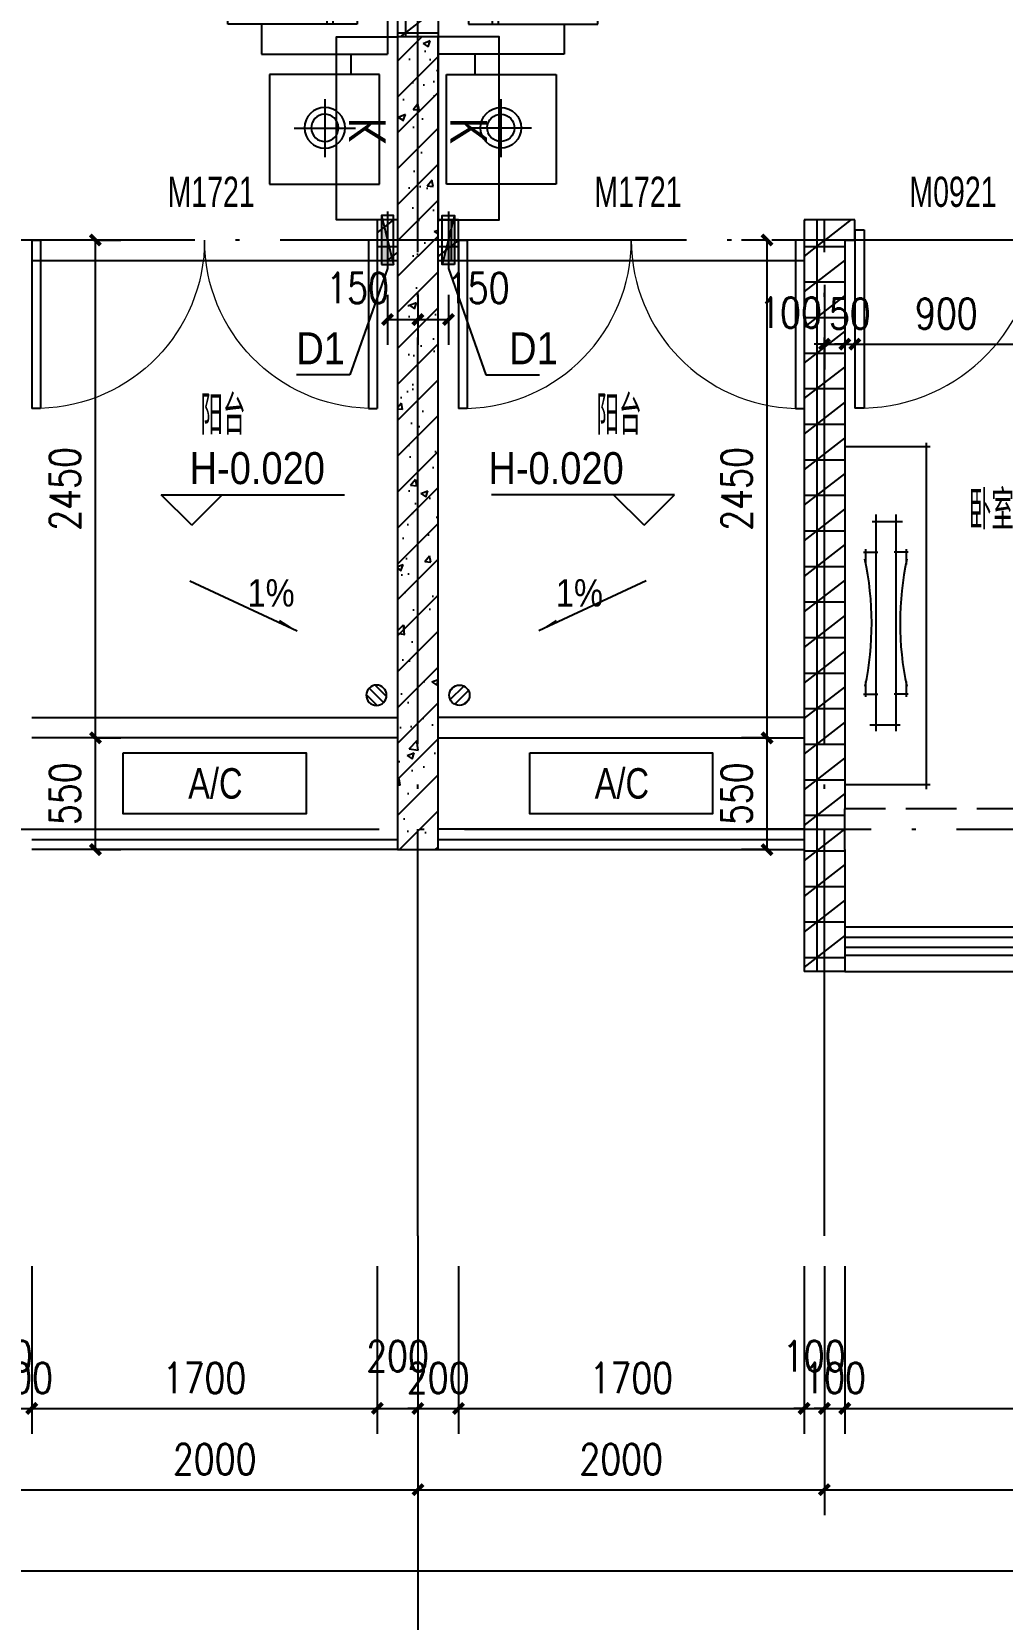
# Model space of a CAD drawing. Extents: x 718358 to 1668613, y -348838 to -159582.
# Drawn here: x 775735 to 780510, y -341881 to -334069 of the extents above; entities that cross this region are included whole.
import ezdxf

# ---------------------------------------------------------------- set-up
doc = ezdxf.new("R2010")
doc.units = 0
doc.header["$LTSCALE"] = 1000
doc.linetypes.add('DASH', pattern=[0.35, 0.25, -0.1])
doc.linetypes.add('DOTE', pattern=[2.42, 2, -0.2, 0.02, -0.2])
for name, color, linetype in [('建-厨卫用具', 66, 'Continuous'), ('建-墙体', 2, 'Continuous'), ('建-家具', 251, 'Continuous'), ('建-尺寸', 73, 'Continuous'), ('建-影线', 8, 'Continuous'), ('建-房间名', 7, 'Continuous'), ('建-柱子', 6, 'Continuous'), ('建-标高', 3, 'Continuous'), ('建-空调及空调洞', 70, 'Continuous'), ('建-符号', 3, 'Continuous'), ('建-轴标', 3, 'Continuous'), ('建-轴网', 14, 'DOTE'), ('建-门窗', 4, 'Continuous'), ('建-门窗-编号', 7, 'Continuous'), ('建-阳台', 5, 'Continuous')]:
    doc.layers.add(name, color=color, linetype=linetype)
doc.styles.add('_TCH_DIM', font='gt单线西文.shx', dxfattribs={"width": 0.8, "bigfont": 'gt单线中文.shx'})
doc.styles.add('_TCH_WINDOW', font='gt单线西文.shx', dxfattribs={"height": 3.5, "bigfont": 'gt单线中文.shx'})
doc.styles.add('DIM_FONT', font='SIMPLEX.shx', dxfattribs={"width": 0.8, "bigfont": 'GBCBIG.shx'})
doc.dimstyles.new('DIMN50', dxfattribs={"dimscale": 0.5, "dimtxt": 300, "dimasz": 100, "dimexe": 250, "dimexo": 300, "dimgap": 150, "dimtad": 1, "dimdec": 0, "dimzin": 0, "dimdsep": 46, "dimtxsty": 'DIM_FONT', "dimblk": 'ARCHTICK', "dimcen": 0.09, "dimdle": 1, "dimclrt": 7, "dimazin": 2, "dimtfac": 1, "dimtdec": 0, "dimtix": 1, "dimtmove": 2, "dimatfit": 3, "dimldrblk": 'ARCHTICK', "dimfxl": 1, "dimtolj": 1, "dimtzin": 0, "dimarcsym": 0})
pattern_1 = [(0, (0, 0), (0, 175), []), (37.875, (200, 0), (-84.807639, 109.038328), []), (90, (200, 0), (-225, 1e-14), [])]

# ---------------------------------------------------------------- blocks, each defined once
blk = doc.blocks.new('sf')
at = {"layer": '建-家具'}
for p, q in [((79749.9, -87777.5), (79749.9, -87237.8)), ((79749.9, -87237.8), (80289.6, -87237.8)), ((80289.6, -87237.8), (80289.6, -87777.5)), ((79387.7, -87279.8), (78507.7, -87279.8)), ((78507.7, -87842.8), (78507.7, -87279.8)), ((79387.7, -87844.4), (79387.7, -87279.8)), ((79749.9, -87337.8), (79387.7, -87337.8)), ((79252.7, -87414.7), (78642.6, -87414.7)), ((78642.6, -87993.9), (78642.6, -87414.7)), ((79252.7, -87414.7), (79252.7, -87993.9)), ((80021.5, -87656.9), (80021.5, -87370.7)), ((78642.6, -87522.8), (79252.7, -87522.8)), ((78642.6, -87549.8), (79252.7, -87549.8)), ((79871.2, -87513.8), (80171.8, -87513.8)), ((80289.6, -87777.5), (79749.9, -87777.5)), ((80149.9, -87877.5), (80149.9, -87777.5)), ((78642.6, -87842.8), (78507.7, -87842.8)), ((79252.7, -87844.4), (79387.7, -87844.4)), ((79708.3, -87877.5), (80329.4, -87877.5)), ((79708.3, -88025.9), (79708.3, -87877.5)), ((79252.7, -87993.9), (78642.6, -87993.9)), ((80181, -88025.9), (79543.9, -88025.9)), ((79543.9, -89996.8), (79543.9, -88025.9)), ((80032.4, -89996.8), (80032.4, -88025.9)), ((80062.1, -89996.8), (80062.1, -88025.9)), ((80181, -88025.9), (80181, -89996.8)), ((79207.7, -88514.3), (78507.7, -88514.3)), ((78507.7, -88514.3), (78507.7, -89508.4)), ((79207.7, -89508.4), (79207.7, -88514.3)), ((80062.1, -88672.8), (79543.9, -88672.8)), ((79543.9, -89333), (80062.1, -89333)), ((78507.7, -89508.4), (79207.7, -89508.4)), ((80181, -89996.8), (79543.9, -89996.8)), ((79710.1, -89996.8), (79710.1, -90145.2)), ((79710.1, -90145.2), (80329.4, -90145.2)), ((80149.9, -90145.2), (80149.9, -90245.2)), ((79749.9, -90245.2), (79749.9, -90784.9)), ((80289.6, -90245.2), (79749.9, -90245.2)), ((80289.6, -90784.9), (80289.6, -90245.2)), ((80021.5, -90365.8), (80021.5, -90652)), ((79871.2, -90508.9), (80171.8, -90508.9)), ((79749.9, -90784.9), (80289.6, -90784.9))]:
    blk.add_line(p, q, dxfattribs=at)
blk.add_lwpolyline([(80329.4, -87877.5), (80329.4, -90145.2)], dxfattribs=at)
for radius in [152.9, 72.6]:
    blk.add_circle((78857.7, -89003.4), radius, dxfattribs=at)
for major_axis, start_param, end_param in [((-100.3, -0.4), -0.003785, 6.2794), ((67.1, -1.6), 3.165615400503639, 9.448800707683226)]:
    blk.add_ellipse((80021.5, -87515), major_axis=major_axis, ratio=1, start_param=start_param, end_param=end_param, dxfattribs=at)
at = {"layer": '建-家具', "extrusion": (8.87659e-44, -1.84514e-37, -1)}
blk.add_ellipse((80021.5, -90507.7), major_axis=(-100.3, 0.4), ratio=1, start_param=-0.003785, end_param=6.2794, dxfattribs=at)
at = {"layer": '建-家具', "extrusion": (9.70209e-44, -1.84514e-37, -1)}
blk.add_ellipse((80021.5, -90507.7), major_axis=(67.1, 1.6), ratio=1, start_param=3.165615400503639, end_param=9.448800707683226, dxfattribs=at)
blk = doc.blocks.new('454545646857')
at = {"layer": '建-家具'}
for p, q in [((6042.6, -65842.8), (6042.6, -65422.8)), ((7706.5, -65422.8), (6042.6, -65422.8)), ((7706.5, -65842.8), (7706.5, -65422.8)), ((6552.1, -65525.3), (6477, -65525.3)), ((6488.8, -65515.3), (6488.8, -65585.3)), ((7203.5, -65525.3), (7128.3, -65525.3)), ((7188.8, -65515.3), (7188.8, -65585.3)), ((7373, -65575.3), (6307.5, -65575.3)), ((6338.8, -65546.9), (6338.8, -65696.1)), ((7338.8, -65558.4), (7338.8, -65706.6)), ((6307.5, -65675.3), (7373, -65675.3)), ((6488.8, -65735.3), (6488.8, -65665.3)), ((7188.8, -65735.3), (7188.8, -65665.3)), ((6552.1, -65725.3), (6477, -65725.3)), ((7203.5, -65725.3), (7128.3, -65725.3)), ((7726.5, -65822.8), (6022.6, -65822.8))]:
    blk.add_line(p, q, dxfattribs=at)
for centre, start, end in [((6838.8, -64054.8), 258.05955, 282.11273), ((6838.8, -67195.9), 77.88727, 101.94045)]:
    blk.add_arc(centre, 1500.8, start, end, dxfattribs=at)
blk = doc.blocks.new('空调室外机')
at = {"layer": '建-空调及空调洞'}
blk.add_lwpolyline([(-150, 300), (750, 300), (750, 0), (-150, 0)], close=True, dxfattribs=at)
at = {"layer": '建-空调及空调洞', "style": '_TCH_DIM', "width": 0.8}
blk.add_text('A/C', height=150, dxfattribs=at).set_placement((169.7, 74.8))
blk = doc.blocks.new('空调穿墙管')
at = {"layer": '建-空调及空调洞'}
h = blk.add_hatch(color=256, dxfattribs=at)
h.paths.add_polyline_path([(30, 120), (0, 120), (0, 0), (60, 0)])
h.paths.add_polyline_path([(0, 240), (0, 120), (30, 120)])
for p, q in [((0, 240), (60, 0)), ((30, 260), (30, -20))]:
    blk.add_line(p, q, dxfattribs=at)
blk.add_lwpolyline([(0, 0), (60, 0), (60, 240), (0, 240)], close=True, dxfattribs=at)
blk = doc.blocks.new('空调壁挂机')
at = {"layer": '建-空调及空调洞'}
blk.add_lwpolyline([(900, 300), (900, 0), (0, 0), (0, 300)], close=True, dxfattribs=at)
at = {"layer": '建-空调及空调洞', "style": '_TCH_DIM', "text_generation_flag": 4, "width": 0.8}
blk.add_text('K', height=180, dxfattribs=at).set_placement((398.6, 240.5))
blk = doc.blocks.new('A$C28466982')
at = {"layer": '建-厨卫用具'}
h = blk.add_hatch(dxfattribs=at)
h.set_pattern_fill('ANSI31', color=256, scale=20, style=0)
h.set_pattern_definition([(45, (-61544.167, -20665.726), (-22.45064, 22.45064), [])])
edge = h.paths.add_edge_path()
edge.add_arc((50, 50), 50, 0, 360)
blk.add_circle((50, 50), 50, dxfattribs=at)
blk = doc.blocks.new('$DorLib2D$00000002')
for p, q in [((-0.5, 0), (-0.5, 0.4875)), ((-0.475, 0.4875), (-0.5, 0.4875)), ((-0.475, 0), (-0.475, 0.4875)), ((0.475, 0), (0.475, 0.4875)), ((0.475, 0.4875), (0.5, 0.4875)), ((0.5, 0), (0.5, 0.4875)), ((-0.5, 0), (-0.475, 0)), ((0.5, 0), (0.475, 0))]:
    blk.add_line(p, q)
at = {"lineweight": 13}
for centre, start, end in [((-0.4875, 0), 0, 88.5307), ((0.4875, 0), 91.4693, 180)]:
    blk.add_arc(centre, 0.4875, start, end, dxfattribs=at)
blk = doc.blocks.new('$TCHSYS$DOOR2D')
for p, q in [((0.45, 0.975), (0.5, 0.975)), ((0.45, 0), (0.45, 0.975)), ((0.5, 0), (0.5, 0.975)), ((0.5, 0), (0.45, 0))]:
    blk.add_line(p, q)
at = {"lineweight": 13}
blk.add_arc((0.475, 0), 0.975, 91.46928, 180, dxfattribs=at)
blk = doc.blocks.new('_ArchTick')
at = {"color": 0, "linetype": 'ByBlock', "const_width": 0.4}
blk.add_lwpolyline([(-0.5, -0.5), (0.5, 0.5)], dxfattribs=at)
blk = doc.blocks.new('*D191')
at = {"layer": 'Defpoints', "color": 0, "transparency": 16777216}
for p in [(769085.2, -339993.8), (808035.2, -339993.8), (808035.2, -341643.8)]:
    blk.add_point(p, dxfattribs=at)
at = {"layer": '建-轴标', "color": 0, "lineweight": -2, "transparency": 16777216}
for p, q in [((769085.2, -340143.8), (769085.2, -341768.8)), ((808035.2, -340143.8), (808035.2, -341768.8)), ((769084.7, -341643.8), (808035.7, -341643.8))]:
    blk.add_line(p, q, dxfattribs=at)
at = {"layer": '建-轴标', "color": 0, "lineweight": -2, "transparency": 16777216, "xscale": 50, "yscale": 50, "zscale": 50, "rotation": 180}
blk.add_blockref('_ArchTick', (769085.2, -341643.8), dxfattribs=at)
at = {"layer": '建-轴标', "color": 0, "lineweight": -2, "transparency": 16777216, "xscale": 50, "yscale": 50, "zscale": 50}
blk.add_blockref('_ArchTick', (808035.2, -341643.8), dxfattribs=at)
at = {"layer": '建-轴标', "color": 7, "transparency": 16777216, "insert": (788560.2, -341493.8), "char_height": 150, "attachment_point": 5, "style": 'DIM_FONT'}
blk.add_mtext('\\A1;38950', dxfattribs=at)
blk = doc.blocks.new('*D213')
at = {"layer": 'Defpoints', "color": 0, "transparency": 16777216}
for p in [(769085.2, -339993.8), (808035.2, -339993.8), (808035.2, -341643.8)]:
    blk.add_point(p, dxfattribs=at)
at = {"layer": '建-轴标', "color": 0, "lineweight": -2, "transparency": 16777216}
for p, q in [((769085.2, -340143.8), (769085.2, -341768.8)), ((808035.2, -340143.8), (808035.2, -341768.8)), ((769084.7, -341643.8), (808035.7, -341643.8))]:
    blk.add_line(p, q, dxfattribs=at)
at = {"layer": '建-轴标', "color": 0, "lineweight": -2, "transparency": 16777216, "xscale": 50, "yscale": 50, "zscale": 50, "rotation": 180}
blk.add_blockref('_ArchTick', (769085.2, -341643.8), dxfattribs=at)
at = {"layer": '建-轴标', "color": 0, "lineweight": -2, "transparency": 16777216, "xscale": 50, "yscale": 50, "zscale": 50}
blk.add_blockref('_ArchTick', (808035.2, -341643.8), dxfattribs=at)
at = {"layer": '建-轴标', "color": 7, "transparency": 16777216, "insert": (788560.2, -341493.8), "char_height": 150, "attachment_point": 5, "style": 'DIM_FONT'}
blk.add_mtext('\\A1;38950', dxfattribs=at)
blk = doc.blocks.new('*D217')
at = {"layer": 'Defpoints', "color": 0, "transparency": 16777216}
for p in [(775635.2, -339993.8), (777635.2, -339993.8), (777635.2, -341243.8)]:
    blk.add_point(p, dxfattribs=at)
at = {"layer": '建-轴标', "color": 0, "lineweight": -2, "transparency": 16777216}
for p, q in [((775635.2, -340143.8), (775635.2, -341368.8)), ((777635.2, -340143.8), (777635.2, -341368.8)), ((775634.7, -341243.8), (777635.7, -341243.8))]:
    blk.add_line(p, q, dxfattribs=at)
at = {"layer": '建-轴标', "color": 0, "lineweight": -2, "transparency": 16777216, "xscale": 50, "yscale": 50, "zscale": 50, "rotation": 180}
blk.add_blockref('_ArchTick', (775635.2, -341243.8), dxfattribs=at)
at = {"layer": '建-轴标', "color": 0, "lineweight": -2, "transparency": 16777216, "xscale": 50, "yscale": 50, "zscale": 50}
blk.add_blockref('_ArchTick', (777635.2, -341243.8), dxfattribs=at)
at = {"layer": '建-轴标', "color": 7, "transparency": 16777216, "insert": (776635.2, -341093.8), "char_height": 150, "attachment_point": 5, "style": 'DIM_FONT'}
blk.add_mtext('\\A1;2000', dxfattribs=at)
blk = doc.blocks.new('*D218')
at = {"layer": 'Defpoints', "color": 0, "transparency": 16777216}
for p in [(777635.2, -339993.8), (779635.2, -339993.8), (779635.2, -341243.8)]:
    blk.add_point(p, dxfattribs=at)
at = {"layer": '建-轴标', "color": 0, "lineweight": -2, "transparency": 16777216}
for p, q in [((777635.2, -340143.8), (777635.2, -341368.8)), ((779635.2, -340143.8), (779635.2, -341368.8)), ((777634.7, -341243.8), (779635.7, -341243.8))]:
    blk.add_line(p, q, dxfattribs=at)
at = {"layer": '建-轴标', "color": 0, "lineweight": -2, "transparency": 16777216, "xscale": 50, "yscale": 50, "zscale": 50, "rotation": 180}
blk.add_blockref('_ArchTick', (777635.2, -341243.8), dxfattribs=at)
at = {"layer": '建-轴标', "color": 0, "lineweight": -2, "transparency": 16777216, "xscale": 50, "yscale": 50, "zscale": 50}
blk.add_blockref('_ArchTick', (779635.2, -341243.8), dxfattribs=at)
at = {"layer": '建-轴标', "color": 7, "transparency": 16777216, "insert": (778635.2, -341093.8), "char_height": 150, "attachment_point": 5, "style": 'DIM_FONT'}
blk.add_mtext('\\A1;2000', dxfattribs=at)
blk = doc.blocks.new('*D219')
at = {"layer": 'Defpoints', "color": 0, "transparency": 16777216}
for p in [(779635.2, -339993.8), (783235.2, -339993.8), (783235.2, -341243.8)]:
    blk.add_point(p, dxfattribs=at)
at = {"layer": '建-轴标', "color": 0, "lineweight": -2, "transparency": 16777216}
for p, q in [((779635.2, -340143.8), (779635.2, -341368.8)), ((783235.2, -340143.8), (783235.2, -341368.8)), ((779634.7, -341243.8), (783235.7, -341243.8))]:
    blk.add_line(p, q, dxfattribs=at)
at = {"layer": '建-轴标', "color": 0, "lineweight": -2, "transparency": 16777216, "xscale": 50, "yscale": 50, "zscale": 50, "rotation": 180}
blk.add_blockref('_ArchTick', (779635.2, -341243.8), dxfattribs=at)
at = {"layer": '建-轴标', "color": 0, "lineweight": -2, "transparency": 16777216, "xscale": 50, "yscale": 50, "zscale": 50}
blk.add_blockref('_ArchTick', (783235.2, -341243.8), dxfattribs=at)
at = {"layer": '建-轴标', "color": 7, "transparency": 16777216, "insert": (781435.2, -341093.8), "char_height": 150, "attachment_point": 5, "style": 'DIM_FONT'}
blk.add_mtext('\\A1;3600', dxfattribs=at)
blk = doc.blocks.new('*D265')
at = {"layer": 'Defpoints', "color": 0, "transparency": 16777216}
for p in [(775535.2, -339993.8), (775635.2, -339993.8), (775635.2, -340843.8)]:
    blk.add_point(p, dxfattribs=at)
at = {"layer": '建-尺寸', "color": 0, "lineweight": -2, "transparency": 16777216}
for p, q in [((775535.2, -340143.8), (775535.2, -340968.8)), ((775635.2, -340143.8), (775635.2, -340968.8)), ((775535.2, -340843.8), (775485.2, -340843.8)), ((775535.2, -340843.8), (775635.2, -340843.8)), ((775635.2, -340843.8), (775685.2, -340843.8))]:
    blk.add_line(p, q, dxfattribs=at)
at = {"layer": '建-尺寸', "color": 0, "lineweight": -2, "transparency": 16777216, "xscale": 50, "yscale": 50, "zscale": 50}
blk.add_blockref('_ArchTick', (775535.2, -340843.8), dxfattribs=at)
at = {"layer": '建-尺寸', "color": 0, "lineweight": -2, "transparency": 16777216, "xscale": 50, "yscale": 50, "zscale": 50, "rotation": 180}
blk.add_blockref('_ArchTick', (775635.2, -340843.8), dxfattribs=at)
at = {"layer": '建-尺寸', "color": 7, "transparency": 16777216, "insert": (775585.2, -340586.3), "char_height": 150, "attachment_point": 5, "style": 'DIM_FONT'}
blk.add_mtext('\\A1;100', dxfattribs=at)
blk = doc.blocks.new('*D266')
at = {"layer": 'Defpoints', "color": 0, "transparency": 16777216}
for p in [(775635.2, -339993.8), (775735.2, -339993.8), (775735.2, -340843.8)]:
    blk.add_point(p, dxfattribs=at)
at = {"layer": '建-尺寸', "color": 0, "lineweight": -2, "transparency": 16777216}
for p, q in [((775635.2, -340143.8), (775635.2, -340968.8)), ((775735.2, -340143.8), (775735.2, -340968.8)), ((775635.2, -340843.8), (775585.2, -340843.8)), ((775635.2, -340843.8), (775735.2, -340843.8)), ((775735.2, -340843.8), (775785.2, -340843.8))]:
    blk.add_line(p, q, dxfattribs=at)
at = {"layer": '建-尺寸', "color": 0, "lineweight": -2, "transparency": 16777216, "xscale": 50, "yscale": 50, "zscale": 50}
blk.add_blockref('_ArchTick', (775635.2, -340843.8), dxfattribs=at)
at = {"layer": '建-尺寸', "color": 0, "lineweight": -2, "transparency": 16777216, "xscale": 50, "yscale": 50, "zscale": 50, "rotation": 180}
blk.add_blockref('_ArchTick', (775735.2, -340843.8), dxfattribs=at)
at = {"layer": '建-尺寸', "color": 7, "transparency": 16777216, "insert": (775685.2, -340693.8), "char_height": 150, "attachment_point": 5, "style": 'DIM_FONT'}
blk.add_mtext('\\A1;100', dxfattribs=at)
blk = doc.blocks.new('*D267')
at = {"layer": 'Defpoints', "color": 0, "transparency": 16777216}
for p in [(775735.2, -339993.8), (777435.2, -339993.8), (777435.2, -340843.8)]:
    blk.add_point(p, dxfattribs=at)
at = {"layer": '建-尺寸', "color": 0, "lineweight": -2, "transparency": 16777216}
for p, q in [((775735.2, -340143.8), (775735.2, -340968.8)), ((777435.2, -340143.8), (777435.2, -340968.8)), ((775734.7, -340843.8), (777435.7, -340843.8))]:
    blk.add_line(p, q, dxfattribs=at)
at = {"layer": '建-尺寸', "color": 0, "lineweight": -2, "transparency": 16777216, "xscale": 50, "yscale": 50, "zscale": 50, "rotation": 180}
blk.add_blockref('_ArchTick', (775735.2, -340843.8), dxfattribs=at)
at = {"layer": '建-尺寸', "color": 0, "lineweight": -2, "transparency": 16777216, "xscale": 50, "yscale": 50, "zscale": 50}
blk.add_blockref('_ArchTick', (777435.2, -340843.8), dxfattribs=at)
at = {"layer": '建-尺寸', "color": 7, "transparency": 16777216, "insert": (776585.2, -340693.8), "char_height": 150, "attachment_point": 5, "style": 'DIM_FONT'}
blk.add_mtext('\\A1;1700', dxfattribs=at)
blk = doc.blocks.new('*D268')
at = {"layer": 'Defpoints', "color": 0, "transparency": 16777216}
for p in [(777435.2, -339993.8), (777635.2, -339993.8), (777635.2, -340843.8)]:
    blk.add_point(p, dxfattribs=at)
at = {"layer": '建-尺寸', "color": 0, "lineweight": -2, "transparency": 16777216}
for p, q in [((777435.2, -340143.8), (777435.2, -340968.8)), ((777635.2, -340143.8), (777635.2, -340968.8)), ((777434.7, -340843.8), (777635.7, -340843.8))]:
    blk.add_line(p, q, dxfattribs=at)
at = {"layer": '建-尺寸', "color": 0, "lineweight": -2, "transparency": 16777216, "xscale": 50, "yscale": 50, "zscale": 50, "rotation": 180}
blk.add_blockref('_ArchTick', (777435.2, -340843.8), dxfattribs=at)
at = {"layer": '建-尺寸', "color": 0, "lineweight": -2, "transparency": 16777216, "xscale": 50, "yscale": 50, "zscale": 50}
blk.add_blockref('_ArchTick', (777635.2, -340843.8), dxfattribs=at)
at = {"layer": '建-尺寸', "color": 7, "transparency": 16777216, "insert": (777535.2, -340586.3), "char_height": 150, "attachment_point": 5, "style": 'DIM_FONT'}
blk.add_mtext('\\A1;200', dxfattribs=at)
blk = doc.blocks.new('*D269')
at = {"layer": 'Defpoints', "color": 0, "transparency": 16777216}
for p in [(777635.2, -339993.8), (777835.2, -339993.8), (777835.2, -340843.8)]:
    blk.add_point(p, dxfattribs=at)
at = {"layer": '建-尺寸', "color": 0, "lineweight": -2, "transparency": 16777216}
for p, q in [((777635.2, -340143.8), (777635.2, -340968.8)), ((777835.2, -340143.8), (777835.2, -340968.8)), ((777635.2, -340843.8), (777585.2, -340843.8)), ((777635.2, -340843.8), (777835.2, -340843.8)), ((777835.2, -340843.8), (777885.2, -340843.8))]:
    blk.add_line(p, q, dxfattribs=at)
at = {"layer": '建-尺寸', "color": 0, "lineweight": -2, "transparency": 16777216, "xscale": 50, "yscale": 50, "zscale": 50}
blk.add_blockref('_ArchTick', (777635.2, -340843.8), dxfattribs=at)
at = {"layer": '建-尺寸', "color": 0, "lineweight": -2, "transparency": 16777216, "xscale": 50, "yscale": 50, "zscale": 50, "rotation": 180}
blk.add_blockref('_ArchTick', (777835.2, -340843.8), dxfattribs=at)
at = {"layer": '建-尺寸', "color": 7, "transparency": 16777216, "insert": (777735.2, -340693.8), "char_height": 150, "attachment_point": 5, "style": 'DIM_FONT'}
blk.add_mtext('\\A1;200', dxfattribs=at)
blk = doc.blocks.new('*D270')
at = {"layer": 'Defpoints', "color": 0, "transparency": 16777216}
for p in [(777835.2, -339993.8), (779535.2, -339993.8), (779535.2, -340843.8)]:
    blk.add_point(p, dxfattribs=at)
at = {"layer": '建-尺寸', "color": 0, "lineweight": -2, "transparency": 16777216}
for p, q in [((777835.2, -340143.8), (777835.2, -340968.8)), ((779535.2, -340143.8), (779535.2, -340968.8)), ((777834.7, -340843.8), (779535.7, -340843.8))]:
    blk.add_line(p, q, dxfattribs=at)
at = {"layer": '建-尺寸', "color": 0, "lineweight": -2, "transparency": 16777216, "xscale": 50, "yscale": 50, "zscale": 50, "rotation": 180}
blk.add_blockref('_ArchTick', (777835.2, -340843.8), dxfattribs=at)
at = {"layer": '建-尺寸', "color": 0, "lineweight": -2, "transparency": 16777216, "xscale": 50, "yscale": 50, "zscale": 50}
blk.add_blockref('_ArchTick', (779535.2, -340843.8), dxfattribs=at)
at = {"layer": '建-尺寸', "color": 7, "transparency": 16777216, "insert": (778685.2, -340693.8), "char_height": 150, "attachment_point": 5, "style": 'DIM_FONT'}
blk.add_mtext('\\A1;1700', dxfattribs=at)
blk = doc.blocks.new('*D271')
at = {"layer": 'Defpoints', "color": 0, "transparency": 16777216}
for p in [(779535.2, -339993.8), (779635.2, -339993.8), (779635.2, -340843.8)]:
    blk.add_point(p, dxfattribs=at)
at = {"layer": '建-尺寸', "color": 0, "lineweight": -2, "transparency": 16777216}
for p, q in [((779535.2, -340143.8), (779535.2, -340968.8)), ((779635.2, -340143.8), (779635.2, -340968.8)), ((779535.2, -340843.8), (779485.2, -340843.8)), ((779535.2, -340843.8), (779635.2, -340843.8)), ((779635.2, -340843.8), (779685.2, -340843.8))]:
    blk.add_line(p, q, dxfattribs=at)
at = {"layer": '建-尺寸', "color": 0, "lineweight": -2, "transparency": 16777216, "xscale": 50, "yscale": 50, "zscale": 50}
blk.add_blockref('_ArchTick', (779535.2, -340843.8), dxfattribs=at)
at = {"layer": '建-尺寸', "color": 0, "lineweight": -2, "transparency": 16777216, "xscale": 50, "yscale": 50, "zscale": 50, "rotation": 180}
blk.add_blockref('_ArchTick', (779635.2, -340843.8), dxfattribs=at)
at = {"layer": '建-尺寸', "color": 7, "transparency": 16777216, "insert": (779585.2, -340586.3), "char_height": 150, "attachment_point": 5, "style": 'DIM_FONT'}
blk.add_mtext('\\A1;100', dxfattribs=at)
blk = doc.blocks.new('*D272')
at = {"layer": 'Defpoints', "color": 0, "transparency": 16777216}
for p in [(779635.2, -339993.8), (779735.2, -339993.8), (779735.2, -340843.8)]:
    blk.add_point(p, dxfattribs=at)
at = {"layer": '建-尺寸', "color": 0, "lineweight": -2, "transparency": 16777216}
for p, q in [((779635.2, -340143.8), (779635.2, -340968.8)), ((779735.2, -340143.8), (779735.2, -340968.8)), ((779635.2, -340843.8), (779585.2, -340843.8)), ((779635.2, -340843.8), (779735.2, -340843.8)), ((779735.2, -340843.8), (779785.2, -340843.8))]:
    blk.add_line(p, q, dxfattribs=at)
at = {"layer": '建-尺寸', "color": 0, "lineweight": -2, "transparency": 16777216, "xscale": 50, "yscale": 50, "zscale": 50}
blk.add_blockref('_ArchTick', (779635.2, -340843.8), dxfattribs=at)
at = {"layer": '建-尺寸', "color": 0, "lineweight": -2, "transparency": 16777216, "xscale": 50, "yscale": 50, "zscale": 50, "rotation": 180}
blk.add_blockref('_ArchTick', (779735.2, -340843.8), dxfattribs=at)
at = {"layer": '建-尺寸', "color": 7, "transparency": 16777216, "insert": (779685.2, -340693.8), "char_height": 150, "attachment_point": 5, "style": 'DIM_FONT'}
blk.add_mtext('\\A1;100', dxfattribs=at)
blk = doc.blocks.new('*D273')
at = {"layer": 'Defpoints', "color": 0, "transparency": 16777216}
for p in [(779735.2, -339993.8), (782035.2, -339993.8), (782035.2, -340843.8)]:
    blk.add_point(p, dxfattribs=at)
at = {"layer": '建-尺寸', "color": 0, "lineweight": -2, "transparency": 16777216}
for p, q in [((779735.2, -340143.8), (779735.2, -340968.8)), ((782035.2, -340143.8), (782035.2, -340968.8)), ((779734.7, -340843.8), (782035.7, -340843.8))]:
    blk.add_line(p, q, dxfattribs=at)
at = {"layer": '建-尺寸', "color": 0, "lineweight": -2, "transparency": 16777216, "xscale": 50, "yscale": 50, "zscale": 50, "rotation": 180}
blk.add_blockref('_ArchTick', (779735.2, -340843.8), dxfattribs=at)
at = {"layer": '建-尺寸', "color": 0, "lineweight": -2, "transparency": 16777216, "xscale": 50, "yscale": 50, "zscale": 50}
blk.add_blockref('_ArchTick', (782035.2, -340843.8), dxfattribs=at)
at = {"layer": '建-尺寸', "color": 7, "transparency": 16777216, "insert": (780885.2, -340693.8), "char_height": 150, "attachment_point": 5, "style": 'DIM_FONT'}
blk.add_mtext('\\A1;2300', dxfattribs=at)
blk = doc.blocks.new('*D375')
at = {"layer": 'Defpoints', "color": 0, "transparency": 16777216}
for p in [(777485.2, -335213.8), (777635.2, -335213.8), (777635.2, -335485.1)]:
    blk.add_point(p, dxfattribs=at)
at = {"layer": '建-尺寸', "color": 0, "lineweight": -2, "transparency": 16777216}
for p, q in [((777485.2, -335363.8), (777485.2, -335610.1)), ((777635.2, -335363.8), (777635.2, -335610.1)), ((777484.7, -335485.1), (777635.7, -335485.1))]:
    blk.add_line(p, q, dxfattribs=at)
at = {"layer": '建-尺寸', "color": 0, "lineweight": -2, "transparency": 16777216, "xscale": 50, "yscale": 50, "zscale": 50, "rotation": 180}
blk.add_blockref('_ArchTick', (777485.2, -335485.1), dxfattribs=at)
at = {"layer": '建-尺寸', "color": 0, "lineweight": -2, "transparency": 16777216, "xscale": 50, "yscale": 50, "zscale": 50}
blk.add_blockref('_ArchTick', (777635.2, -335485.1), dxfattribs=at)
at = {"layer": '建-尺寸', "color": 7, "transparency": 16777216, "insert": (777338.6, -335330.1), "char_height": 150, "attachment_point": 5, "style": 'DIM_FONT'}
blk.add_mtext('\\A1;150', dxfattribs=at)
blk = doc.blocks.new('*D376')
at = {"layer": 'Defpoints', "color": 0, "transparency": 16777216}
for p in [(777635.2, -335213.8), (777785.2, -335213.8), (777785.2, -335485.1)]:
    blk.add_point(p, dxfattribs=at)
at = {"layer": '建-尺寸', "color": 0, "lineweight": -2, "transparency": 16777216}
for p, q in [((777635.2, -335363.8), (777635.2, -335610.1)), ((777785.2, -335363.8), (777785.2, -335610.1)), ((777634.7, -335485.1), (777785.7, -335485.1))]:
    blk.add_line(p, q, dxfattribs=at)
at = {"layer": '建-尺寸', "color": 0, "lineweight": -2, "transparency": 16777216, "xscale": 50, "yscale": 50, "zscale": 50, "rotation": 180}
blk.add_blockref('_ArchTick', (777635.2, -335485.1), dxfattribs=at)
at = {"layer": '建-尺寸', "color": 0, "lineweight": -2, "transparency": 16777216, "xscale": 50, "yscale": 50, "zscale": 50}
blk.add_blockref('_ArchTick', (777785.2, -335485.1), dxfattribs=at)
at = {"layer": '建-尺寸', "color": 7, "transparency": 16777216, "insert": (777931.8, -335330.1), "char_height": 150, "attachment_point": 5, "style": 'DIM_FONT'}
blk.add_mtext('\\A1;150', dxfattribs=at)
blk = doc.blocks.new('*D446')
at = {"layer": 'Defpoints', "color": 0, "transparency": 16777216}
for p in [(779635.2, -335165.1), (779735.2, -335165.1), (779735.2, -335606.3)]:
    blk.add_point(p, dxfattribs=at)
at = {"layer": '建-尺寸', "color": 0, "lineweight": -2, "transparency": 16777216}
for p, q in [((779635.2, -335315.1), (779635.2, -335731.3)), ((779735.2, -335315.1), (779735.2, -335731.3)), ((779635.2, -335606.3), (779585.2, -335606.3)), ((779635.2, -335606.3), (779735.2, -335606.3)), ((779735.2, -335606.3), (779785.2, -335606.3))]:
    blk.add_line(p, q, dxfattribs=at)
at = {"layer": '建-尺寸', "color": 0, "lineweight": -2, "transparency": 16777216, "xscale": 50, "yscale": 50, "zscale": 50}
blk.add_blockref('_ArchTick', (779635.2, -335606.3), dxfattribs=at)
at = {"layer": '建-尺寸', "color": 0, "lineweight": -2, "transparency": 16777216, "xscale": 50, "yscale": 50, "zscale": 50, "rotation": 180}
blk.add_blockref('_ArchTick', (779735.2, -335606.3), dxfattribs=at)
at = {"layer": '建-尺寸', "color": 7, "transparency": 16777216, "insert": (779468.6, -335451.3), "char_height": 150, "attachment_point": 5, "style": 'DIM_FONT'}
blk.add_mtext('\\A1;100', dxfattribs=at)
blk = doc.blocks.new('*D447')
at = {"layer": 'Defpoints', "color": 0, "transparency": 16777216}
for p in [(779735.2, -335165.1), (779785.2, -335165.1), (779785.2, -335606.3)]:
    blk.add_point(p, dxfattribs=at)
at = {"layer": '建-尺寸', "color": 0, "lineweight": -2, "transparency": 16777216}
for p, q in [((779735.2, -335315.1), (779735.2, -335731.3)), ((779785.2, -335315.1), (779785.2, -335731.3)), ((779735.2, -335606.3), (779685.2, -335606.3)), ((779735.2, -335606.3), (779785.2, -335606.3)), ((779785.2, -335606.3), (779835.2, -335606.3))]:
    blk.add_line(p, q, dxfattribs=at)
at = {"layer": '建-尺寸', "color": 0, "lineweight": -2, "transparency": 16777216, "xscale": 50, "yscale": 50, "zscale": 50}
blk.add_blockref('_ArchTick', (779735.2, -335606.3), dxfattribs=at)
at = {"layer": '建-尺寸', "color": 0, "lineweight": -2, "transparency": 16777216, "xscale": 50, "yscale": 50, "zscale": 50, "rotation": 180}
blk.add_blockref('_ArchTick', (779785.2, -335606.3), dxfattribs=at)
at = {"layer": '建-尺寸', "color": 7, "transparency": 16777216, "insert": (779760.2, -335456.3), "char_height": 150, "attachment_point": 5, "style": 'DIM_FONT'}
blk.add_mtext('\\A1;50', dxfattribs=at)
blk = doc.blocks.new('*D448')
at = {"layer": 'Defpoints', "color": 0, "transparency": 16777216}
for p in [(779785.2, -335165.1), (780685.2, -335165.1), (780685.2, -335606.3)]:
    blk.add_point(p, dxfattribs=at)
at = {"layer": '建-尺寸', "color": 0, "lineweight": -2, "transparency": 16777216}
for p, q in [((779785.2, -335315.1), (779785.2, -335731.3)), ((780685.2, -335315.1), (780685.2, -335731.3)), ((779784.7, -335606.3), (780685.7, -335606.3))]:
    blk.add_line(p, q, dxfattribs=at)
at = {"layer": '建-尺寸', "color": 0, "lineweight": -2, "transparency": 16777216, "xscale": 50, "yscale": 50, "zscale": 50, "rotation": 180}
blk.add_blockref('_ArchTick', (779785.2, -335606.3), dxfattribs=at)
at = {"layer": '建-尺寸', "color": 0, "lineweight": -2, "transparency": 16777216, "xscale": 50, "yscale": 50, "zscale": 50}
blk.add_blockref('_ArchTick', (780685.2, -335606.3), dxfattribs=at)
at = {"layer": '建-尺寸', "color": 7, "transparency": 16777216, "insert": (780235.2, -335456.3), "char_height": 150, "attachment_point": 5, "style": 'DIM_FONT'}
blk.add_mtext('\\A1;900', dxfattribs=at)
blk = doc.blocks.new('*D576')
at = {"layer": 'Defpoints', "color": 0, "transparency": 16777216}
for p in [(779353.1, -335093.8), (779512.5, -335093.8), (779512.5, -337543.8)]:
    blk.add_point(p, dxfattribs=at)
at = {"layer": '建-尺寸', "color": 0, "lineweight": -2, "transparency": 16777216}
for p, q in [((779362.5, -335093.8), (779228.1, -335093.8)), ((779353.1, -337544.3), (779353.1, -335093.3)), ((779362.5, -337543.8), (779228.1, -337543.8))]:
    blk.add_line(p, q, dxfattribs=at)
at = {"layer": '建-尺寸', "color": 0, "lineweight": -2, "transparency": 16777216, "xscale": 50, "yscale": 50, "zscale": 50}
for p, rotation in [((779353.1, -335093.8), 90), ((779353.1, -337543.8), 270)]:
    blk.add_blockref('_ArchTick', p, dxfattribs=dict(at, rotation=rotation))
at = {"layer": '建-尺寸', "color": 7, "transparency": 16777216, "insert": (779203.1, -336318.8), "char_height": 150, "attachment_point": 5, "rotation": 90, "style": 'DIM_FONT'}
blk.add_mtext('\\A1;2450', dxfattribs=at)
blk = doc.blocks.new('*D577')
at = {"layer": 'Defpoints', "color": 0, "transparency": 16777216}
for p in [(779353.1, -337543.8), (779512.5, -337543.8), (779512.5, -338093.8)]:
    blk.add_point(p, dxfattribs=at)
at = {"layer": '建-尺寸', "color": 0, "lineweight": -2, "transparency": 16777216}
for p, q in [((779362.5, -337543.8), (779228.1, -337543.8)), ((779353.1, -338094.3), (779353.1, -337543.3)), ((779362.5, -338093.8), (779228.1, -338093.8))]:
    blk.add_line(p, q, dxfattribs=at)
at = {"layer": '建-尺寸', "color": 0, "lineweight": -2, "transparency": 16777216, "xscale": 50, "yscale": 50, "zscale": 50}
for p, rotation in [((779353.1, -337543.8), 90), ((779353.1, -338093.8), 270)]:
    blk.add_blockref('_ArchTick', p, dxfattribs=dict(at, rotation=rotation))
at = {"layer": '建-尺寸', "color": 7, "transparency": 16777216, "insert": (779203.1, -337818.8), "char_height": 150, "attachment_point": 5, "rotation": 90, "style": 'DIM_FONT'}
blk.add_mtext('\\A1;550', dxfattribs=at)
blk = doc.blocks.new('*D578')
at = {"layer": 'Defpoints', "color": 0, "transparency": 16777216}
for p in [(775889, -335093.8), (776048.5, -335093.8), (775889, -337543.8)]:
    blk.add_point(p, dxfattribs=at)
at = {"layer": '建-尺寸', "color": 0, "lineweight": -2, "transparency": 16777216}
for p, q in [((776039, -335093.8), (776173.5, -335093.8)), ((776048.5, -337544.3), (776048.5, -335093.3)), ((776039, -337543.8), (776173.5, -337543.8))]:
    blk.add_line(p, q, dxfattribs=at)
at = {"layer": '建-尺寸', "color": 0, "lineweight": -2, "transparency": 16777216, "xscale": 50, "yscale": 50, "zscale": 50}
for p, rotation in [((776048.5, -335093.8), 90), ((776048.5, -337543.8), 270)]:
    blk.add_blockref('_ArchTick', p, dxfattribs=dict(at, rotation=rotation))
at = {"layer": '建-尺寸', "color": 7, "transparency": 16777216, "insert": (775898.5, -336318.8), "char_height": 150, "attachment_point": 5, "rotation": 90, "style": 'DIM_FONT'}
blk.add_mtext('\\A1;2450', dxfattribs=at)
blk = doc.blocks.new('*D579')
at = {"layer": 'Defpoints', "color": 0, "transparency": 16777216}
for p in [(775889, -337543.8), (776048.5, -337543.8), (775889, -338093.8)]:
    blk.add_point(p, dxfattribs=at)
at = {"layer": '建-尺寸', "color": 0, "lineweight": -2, "transparency": 16777216}
for p, q in [((776039, -337543.8), (776173.5, -337543.8)), ((776048.5, -338094.3), (776048.5, -337543.3)), ((776039, -338093.8), (776173.5, -338093.8))]:
    blk.add_line(p, q, dxfattribs=at)
at = {"layer": '建-尺寸', "color": 0, "lineweight": -2, "transparency": 16777216, "xscale": 50, "yscale": 50, "zscale": 50}
for p, rotation in [((776048.5, -337543.8), 90), ((776048.5, -338093.8), 270)]:
    blk.add_blockref('_ArchTick', p, dxfattribs=dict(at, rotation=rotation))
at = {"layer": '建-尺寸', "color": 7, "transparency": 16777216, "insert": (775898.5, -337818.8), "char_height": 150, "attachment_point": 5, "rotation": 90, "style": 'DIM_FONT'}
blk.add_mtext('\\A1;550', dxfattribs=at)

msp = doc.modelspace()

# ---------------------------------------------------------------- hatches: boundary and pattern name
at = {"layer": '建-影线'}
h = msp.add_hatch(dxfattribs=at)
h.set_pattern_fill('空心砖', color=256, scale=50, style=0)
h.set_pattern_definition(pattern_1)
h.paths.add_polyline_path([(777535.2, -334093.8), (777735.2, -334093.8), (777735.2, -332593.8), (777535.2, -332593.8)])
h = msp.add_hatch(dxfattribs=at)
h.set_pattern_fill('钢筋混凝土', color=256, scale=50, style=0)
h.set_pattern_definition([(45, (0, 0), (-88.388348, 88.388348), []), (50, (0, 0), (358.63009, -31.37607), [37.5, -412.5]), (355, (0, 0), (-69.37567, 376.09607), [30, -330]), (100.4514, (29.9, -2.6), (289.25469, 344.71977), [31.8701, -350.57106]), (46.1842, (0, 100), (533.62052, -82.7595), [56.25, -618.75]), (96.6356, (44.47, 93.1), (467.33135, 487.05894), [47.80514, -525.8565]), (351.1842, (0, 100), (467.33097, 487.0593), [45, -495]), (21, (50, 75), (298.45353, -201.30945), [37.5, -412.5]), (326, (50, 75), (121.65767, 362.57502), [30, -330]), (71.4514, (74.87, 58.22), (420.11131, 161.26525), [31.8701, -350.57106]), (37.5, (0, 0), (6.079928, 166.446927), [0, -326, 0, -335, 0, -331.25]), (7.5, (0, 0), (131.53477, 197.205856), [0, -191, 0, -318.5, 0, -126.25]), (327.5, (-111.5, 0), (266.911218, -11.277436), [0, -125, 0, -390, 0, -517.5]), (317.5, (-161.5, 0), (291.593085, 50.05249), [0, -162.5, 0, -259, 0, -367.5])])
h.paths.add_polyline_path([(777535.2, -334093.8), (777535.2, -338093.8), (777735.2, -338093.8), (777735.2, -334093.8)])
h = msp.add_hatch(dxfattribs=at)
h.set_pattern_fill('空心砖', color=256, scale=50, style=0)
h.set_pattern_definition(pattern_1)
h.paths.add_polyline_path([(777535.2, -335193.8), (777535.2, -334993.8), (777435.2, -334993.8), (777435.2, -335193.8)])
h = msp.add_hatch(dxfattribs=at)
h.set_pattern_fill('空心砖', color=256, scale=50, style=0)
h.set_pattern_definition(pattern_1)
h.paths.add_polyline_path([(777735.2, -334993.8), (777735.2, -335193.8), (777835.2, -335193.8), (777835.2, -334993.8)])
h = msp.add_hatch(dxfattribs=at)
h.set_pattern_fill('空心砖', color=256, scale=50, style=0)
h.set_pattern_definition(pattern_1)
h.paths.add_polyline_path([(779635.2, -334993.8), (779535.2, -334993.8), (779535.2, -335193.8), (779635.2, -335093.8)])
h = msp.add_hatch(dxfattribs=at)
h.set_pattern_fill('空心砖', color=256, scale=50, style=0)
h.set_pattern_definition(pattern_1)
h.paths.add_polyline_path([(779635.2, -335093.8), (779785.2, -335093.8), (779785.2, -334993.8), (779635.2, -334993.8)])
h = msp.add_hatch(dxfattribs=at)
h.set_pattern_fill('空心砖', color=256, scale=50, style=0)
h.set_pattern_definition(pattern_1)
h.paths.add_polyline_path([(779635.2, -335093.8), (779535.2, -335193.8), (779535.2, -337993.8), (779668.5, -337993.8), (779735.2, -337893.8), (779735.2, -335093.8)])
h = msp.add_hatch(dxfattribs=at)
h.set_pattern_fill('空心砖', color=256, scale=50, style=0)
h.set_pattern_definition(pattern_1)
h.paths.add_polyline_path([(779735.2, -338093.8), (779735.2, -337893.8), (779668.5, -337993.8)])
h = msp.add_hatch(dxfattribs=at)
h.set_pattern_fill('空心砖', color=256, scale=50, style=0)
h.set_pattern_definition(pattern_1)
h.paths.add_polyline_path([(779668.5, -337993.8), (779535.2, -337993.8), (779535.2, -338693.8), (779735.2, -338693.8), (779735.2, -338093.8)])
at = {"layer": '建-符号'}
for points in [[(777040.6, -337016.6), (776950, -336974.3), (776955.6, -336962.2)], [(778229.7, -337016.6), (778320.4, -336974.3), (778314.7, -336962.2)]]:
    msp.add_hatch(color=256, dxfattribs=at).paths.add_polyline_path(points)

# ---------------------------------------------------------------- linework, layer by layer
at = {"layer": '建-墙体'}
for p, q in [((777535.2, -332593.8), (777535.2, -334093.8)), ((777735.2, -332593.8), (777735.2, -334093.8)), ((777535.2, -334993.8), (777435.2, -334993.8)), ((777435.2, -334993.8), (777435.2, -335193.8)), ((777835.2, -334993.8), (777735.2, -334993.8)), ((777835.2, -335193.8), (777835.2, -334993.8)), ((779635.2, -334993.8), (779535.2, -334993.8)), ((779535.2, -334993.8), (779535.2, -335193.8)), ((779785.2, -334993.8), (779635.2, -334993.8)), ((779785.2, -335093.8), (779785.2, -334993.8)), ((779735.2, -335093.8), (779735.2, -337893.8)), ((779735.2, -335093.8), (779785.2, -335093.8)), ((777435.2, -335193.8), (777535.2, -335193.8)), ((777735.2, -335193.8), (777835.2, -335193.8)), ((779535.2, -335193.8), (779535.2, -337993.8)), ((779735.2, -338093.8), (779735.2, -337893.8)), ((779535.2, -337993.8), (779535.2, -338693.8)), ((779735.2, -338093.8), (779735.2, -338693.8)), ((779735.2, -338693.8), (779535.2, -338693.8))]:
    msp.add_line(p, q, dxfattribs=at)
at = {"layer": '建-柱子'}
for p, q in [((777535.2, -334093.8), (777535.2, -338093.8)), ((777735.2, -334093.8), (777535.2, -334093.8)), ((777735.2, -338093.8), (777735.2, -334093.8)), ((777535.2, -338093.8), (777735.2, -338093.8))]:
    msp.add_line(p, q, dxfattribs=at)
at = {"layer": '建-标高'}
for p, q in [((776522.5, -336497.6), (776372.5, -336347.6)), ((776372.5, -336347.6), (777273.5, -336347.6)), ((776522.5, -336497.6), (776672.5, -336347.6)), ((778897.9, -336347.6), (777996.9, -336347.6)), ((778747.9, -336497.6), (778597.9, -336347.6)), ((778747.9, -336497.6), (778897.9, -336347.6))]:
    msp.add_line(p, q, dxfattribs=at)
at = {"layer": '建-空调及空调洞'}
for p, q in [((777485.2, -335233.8), (777301, -335757.8)), ((777785.2, -335233.8), (777969.4, -335757.8)), ((777301, -335757.8), (777037, -335757.8)), ((777969.4, -335757.8), (778233.4, -335757.8))]:
    msp.add_line(p, q, dxfattribs=at)
at = {"layer": '建-符号'}
for points in [[(776512.6, -336770.3), (777040.6, -337016.6)], [(778757.7, -336770.3), (778229.7, -337016.6)]]:
    msp.add_lwpolyline(points, dxfattribs=at)
at = {"layer": '建-轴标'}
msp.add_line((777635.2, -339993.8), (777635.2, -341993.8), dxfattribs=at)
at = {"layer": '建-轴网'}
for p, q in [((777635.2, -339993.8), (777635.2, -320193.8)), ((779635.2, -339993.8), (779635.2, -334993.8)), ((805577.3, -335093.8), (768185.2, -335093.8)), ((768185.2, -337993.8), (810335.2, -337993.8))]:
    msp.add_line(p, q, dxfattribs=at)
at = {"layer": '建-门窗'}
for p, q in [((775735.2, -335193.8), (777435.2, -335193.8)), ((777835.2, -335193.8), (779535.2, -335193.8)), ((779735.2, -338573.8), (782035.2, -338573.8)), ((779735.2, -338613.8), (782035.2, -338613.8)), ((779735.2, -338693.8), (782035.2, -338693.8))]:
    msp.add_line(p, q, dxfattribs=at)
at = {"layer": '建-门窗', "linetype": 'DASH'}
msp.add_line((782035.2, -337893.8), (779735.2, -337893.8), dxfattribs=at)
at = {"layer": '建-阳台'}
for p, q in [((775735.2, -337443.8), (777535.2, -337443.8)), ((779535.2, -337443.8), (777735.2, -337443.8)), ((777535.2, -337543.8), (775735.2, -337543.8)), ((777735.2, -337543.8), (779535.2, -337543.8)), ((775735.2, -338043.8), (777535.2, -338043.8)), ((779535.2, -337993.8), (777735.2, -337993.8)), ((777735.2, -338043.8), (779535.2, -338043.8)), ((777535.2, -338093.8), (775735.2, -338093.8)), ((777735.2, -338093.8), (779535.2, -338093.8)), ((779735.2, -338473.8), (782035.2, -338473.8)), ((779735.2, -338523.8), (782035.2, -338523.8))]:
    msp.add_line(p, q, dxfattribs=at)

# ---------------------------------------------------------------- block references
at = {"layer": '建-厨卫用具', "xscale": -1}
msp.add_blockref('A$C28466982', (777481, -337384.2), dxfattribs=at)
at = {"layer": '建-厨卫用具', "rotation": 359.9999999999428}
msp.add_blockref('A$C28466982', (777789.4, -337384.2), dxfattribs=at)
at = {"layer": '建-家具'}
msp.add_blockref('sf', (697155.8, -244034.1), dxfattribs=at)
at = {"layer": '建-家具', "extrusion": (0, 0, -1), "zscale": -1, "rotation": 359.9999999599794}
msp.add_blockref('sf', (-858064.6, -244034.1), dxfattribs=at)
at = {"layer": '建-家具', "rotation": 89.99999943971105}
msp.add_blockref('454545646857', (714312.4, -343818.3), dxfattribs=at)
at = {"layer": '建-空调及空调洞', "rotation": 270}
msp.add_blockref('空调壁挂机', (777235.2, -334093.8), dxfattribs=at)
at = {"layer": '建-空调及空调洞', "xscale": -1, "rotation": 90}
msp.add_blockref('空调壁挂机', (778035.2, -334093.8), dxfattribs=at)
at = {"layer": '建-空调及空调洞'}
for name, p in [('空调穿墙管', (777455.2, -335213.8)), ('空调室外机', (776335.2, -337917.7)), ('空调室外机', (778335.2, -337917.7))]:
    msp.add_blockref(name, p, dxfattribs=at)
at = {"layer": '建-空调及空调洞', "xscale": -1}
msp.add_blockref('空调穿墙管', (777815.2, -335213.8), dxfattribs=at)
at = {"layer": '建-门窗'}
ref = msp.add_blockref('$DorLib2D$00000002', (776585.2, -335093.8), dxfattribs=dict(at, xscale=1700, yscale=-1700, zscale=1700))
ref.add_attrib('A', 'M1721', (776403.2, -334930.7), dxfattribs={"layer": '建-门窗-编号', "height": 148.75, "style": '_TCH_WINDOW', "width": 0.705882})
ref = msp.add_blockref('$DorLib2D$00000002', (778685.2, -335093.8), dxfattribs=dict(at, xscale=-1700, yscale=-1700, zscale=-1700))
ref.add_attrib('A', 'M1721', (778503.2, -334930.7), dxfattribs={"layer": '建-门窗-编号', "height": 148.75, "style": '_TCH_WINDOW', "width": 0.705882})
ref = msp.add_blockref('$TCHSYS$DOOR2D', (780235.2, -335043.8), dxfattribs=dict(at, xscale=-900, yscale=-900, zscale=-900))
ref.add_attrib('A', 'M0921', (780053.2, -334930.7), dxfattribs={"layer": '建-门窗-编号', "height": 148.75, "style": '_TCH_WINDOW', "width": 0.705882})

# ---------------------------------------------------------------- texts
at = {"layer": '建-房间名', "style": 'DIM_FONT', "width": 0.8}
for s, p in [('阳台', (776564.6, -336051.7)), ('阳台', (778513.5, -336051.7)), ('卧室', (780345.7, -336519.3))]:
    msp.add_text(s, height=192.91, dxfattribs=at).set_placement(p)
at = {"layer": '建-标高', "style": '_TCH_DIM', "width": 0.888889}
for p in [(776511.8, -336295.1), (777981.9, -336295.1)]:
    msp.add_text('H-0.020', height=157.5, dxfattribs=at).set_placement(p)
at = {"layer": '建-空调及空调洞', "style": '_TCH_DIM', "width": 0.888889}
for p in [(777037, -335705.3), (778084, -335705.3)]:
    msp.add_text('D1', height=157.5, dxfattribs=at).set_placement(p)
at = {"layer": '建-符号', "style": '_TCH_DIM', "width": 0.888889}
for p in [(776796.7, -336897.8, 0), (778313.7, -336897.8, 0)]:
    msp.add_text('1%', height=135, dxfattribs=at).set_placement(p)

# ---------------------------------------------------------------- dimensions: what is measured, and where the dimension line sits
at = {"layer": '建-尺寸'}
for p1, p2, distance, picture, middle in [((775889, -337543.8), (775889, -335093.8), -159.5, '*D578', (775898.5, -336318.8)), ((779512.5, -337543.8), (779512.5, -335093.8), 159.5, '*D576', (779203.1, -336318.8)), ((779735.2, -335165.1), (779785.2, -335165.1), -441.1, '*D447', (779760.2, -335456.3)), ((779785.2, -335165.1), (780685.2, -335165.1), -441.1, '*D448', (780235.2, -335456.3)), ((775889, -338093.8), (775889, -337543.8), -159.5, '*D579', (775898.5, -337818.8)), ((779512.5, -338093.8), (779512.5, -337543.8), 159.5, '*D577', (779203.1, -337818.8)), ((775635.2, -339993.8), (775735.2, -339993.8), -850, '*D266', (775685.2, -340693.8)), ((775735.2, -339993.8), (777435.2, -339993.8), -850, '*D267', (776585.2, -340693.8)), ((777635.2, -339993.8), (777835.2, -339993.8), -850, '*D269', (777735.2, -340693.8)), ((777835.2, -339993.8), (779535.2, -339993.8), -850, '*D270', (778685.2, -340693.8)), ((779635.2, -339993.8), (779735.2, -339993.8), -850, '*D272', (779685.2, -340693.8)), ((779735.2, -339993.8), (782035.2, -339993.8), -850, '*D273', (780885.2, -340693.8))]:
    dim = msp.add_aligned_dim(p1=p1, p2=p2, distance=distance, dimstyle='DIMN50', dxfattribs=at)
    dim.commit()
    dim.dimension.update_dxf_attribs({"geometry": picture, "text_midpoint": middle})
for base, p1, p2, picture, middle in [((777635.2, -335485.1), (777485.2, -335213.8), (777635.2, -335213.8), '*D375', (777338.6, -335330.1)), ((777785.2, -335485.1), (777635.2, -335213.8), (777785.2, -335213.8), '*D376', (777931.8, -335330.1)), ((779735.2, -335606.3), (779635.2, -335165.1), (779735.2, -335165.1), '*D446', (779468.6, -335451.3)), ((775635.2, -340843.8), (775535.2, -339993.8), (775635.2, -339993.8), '*D265', (775585.2, -340586.3)), ((777635.2, -340843.8), (777435.2, -339993.8), (777635.2, -339993.8), '*D268', (777535.2, -340586.3)), ((779635.2, -340843.8), (779535.2, -339993.8), (779635.2, -339993.8), '*D271', (779585.2, -340586.3))]:
    dim = msp.add_linear_dim(base=base, p1=p1, p2=p2, angle=0, dimstyle='DIMN50', dxfattribs=at)
    dim.commit()
    dim.dimension.update_dxf_attribs({"geometry": picture, "text_midpoint": middle, "dimtype": 161})
at = {"layer": '建-轴标'}
for p1, p2, distance, picture, middle in [((769085.2, -339993.8), (808035.2, -339993.8), -1650, '*D191', (788560.2, -341493.8)), ((769085.2, -339993.8), (808035.2, -339993.8), -1650, '*D213', (788560.2, -341493.8)), ((775635.2, -339993.8), (777635.2, -339993.8), -1250, '*D217', (776635.2, -341093.8)), ((777635.2, -339993.8), (779635.2, -339993.8), -1250, '*D218', (778635.2, -341093.8)), ((779635.2, -339993.8), (783235.2, -339993.8), -1250, '*D219', (781435.2, -341093.8))]:
    dim = msp.add_aligned_dim(p1=p1, p2=p2, distance=distance, dimstyle='DIMN50', dxfattribs=at)
    dim.commit()
    dim.dimension.update_dxf_attribs({"geometry": picture, "text_midpoint": middle})

doc.saveas('drawing.dxf')
